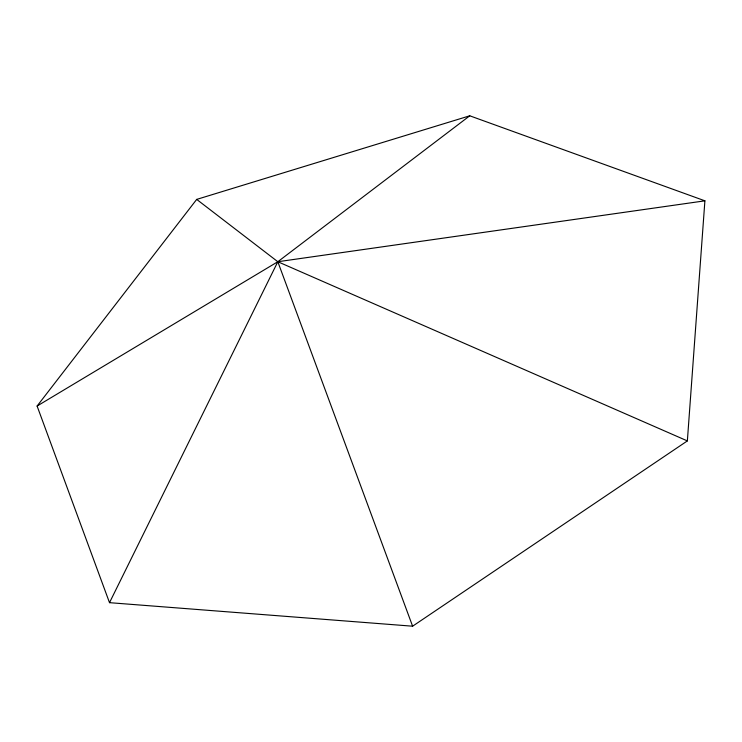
<?xml version="1.0" encoding="UTF-8"?>
<svg xmlns="http://www.w3.org/2000/svg" width="742" height="742" viewBox="0 0 742 742"><rect width="100%" height="100%" fill="white"/><g stroke="black" fill="none" stroke-linecap="round" stroke-linejoin="round"><path stroke-width="1.11" d="M687.361 440.906L704.9 200.822L469.76 115.798L196.695 199.403L37.1 406.041L109.51 602.671L412.608 626.202L687.361 440.906L277.823 261.731L196.695 199.403M109.51 602.671L277.823 261.731L469.76 115.798M37.1 406.041L277.823 261.731L704.9 200.822M277.823 261.731L412.608 626.202"/></g></svg>
